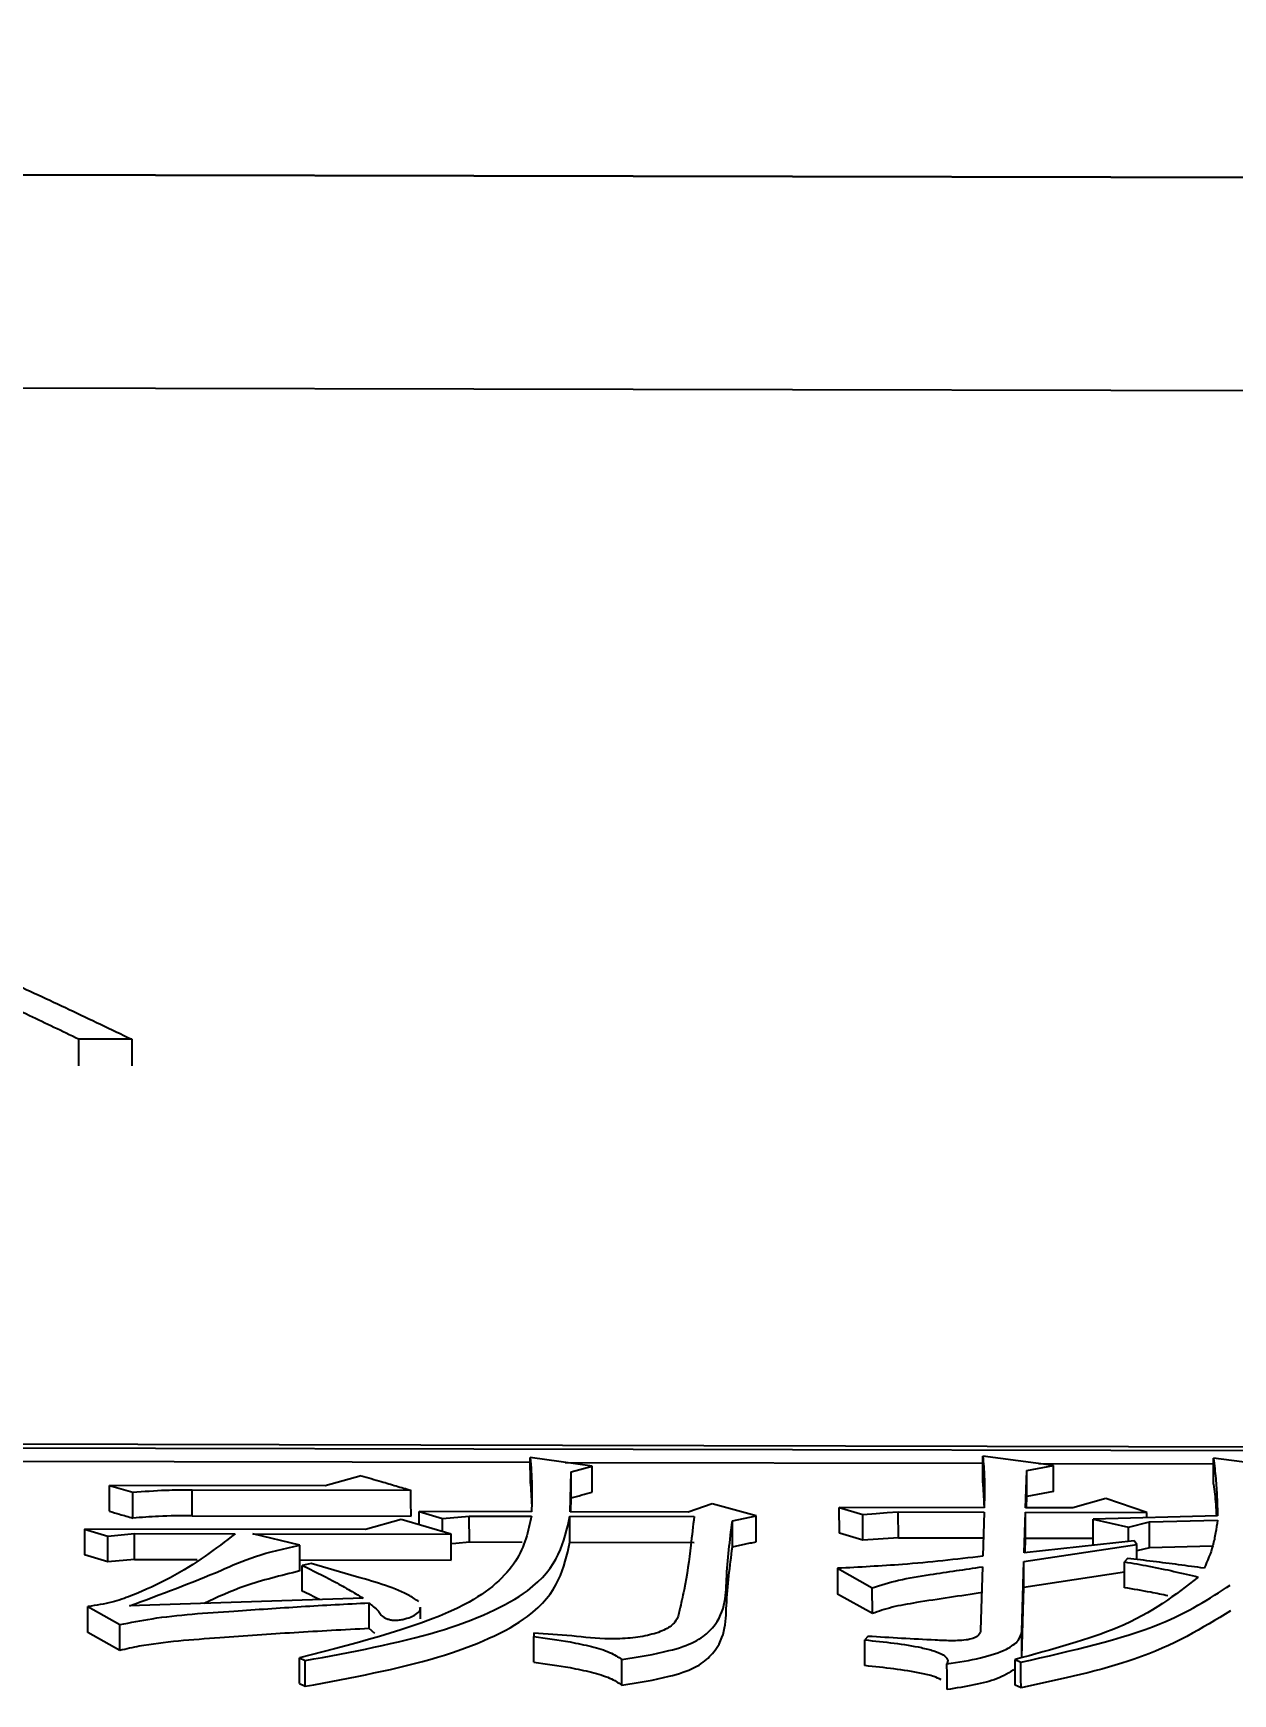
# Model space of a CAD drawing. Header units: millimetres. Extents: x 2312 to 3992, y 755 to 1943.
# Drawn here: x 2757.35 to 2761.3, y 1738.32 to 1743.78 of the extents above; entities that cross this region are included whole.
import ezdxf

# ---------------------------------------------------------------- set-up
doc = ezdxf.new("R2010")
doc.units = ezdxf.units.MM
doc.layers.add('标注', color=3, linetype='Continuous', lineweight=13)
doc.styles.add('SLDTEXTSTYLE1', font='txt.shx', dxfattribs={"width": 0.7, "bigfont": 'gbcbig.shx'})
doc.dimstyles.new('SLDDIMSTYLE12$0', dxfattribs={"dimtxt": 12, "dimasz": 10, "dimexe": 0, "dimexo": 0.0625, "dimgap": 0.875, "dimtad": 1, "dimdec": 1, "dimlfac": 1.8, "dimrnd": 1e-09, "dimzin": 12, "dimdsep": 46, "dimtxsty": 'SLDTEXTSTYLE1', "dimcen": 0.09, "dimdle": 8.16, "dimclrd": 3, "dimclre": 3, "dimadec": 0, "dimazin": 3, "dimtfac": 1, "dimtdec": 1, "dimtofl": 0, "dimtmove": 0, "dimatfit": 3, "dimfxl": 0, "dimfrac": 2, "dimtolj": 1, "dimlwd": 5, "dimlwe": 5, "dimarcsym": 0})

# ---------------------------------------------------------------- blocks, each defined once
blk = doc.blocks.new('*D45')
at = {"layer": 'Defpoints', "color": 0, "transparency": 16777216}
for p in [(2923.8087, 1855.6408), (2923.8087, 1839.6737), (2684.6011, 1694.1345)]:
    blk.add_point(p, dxfattribs=at)
at = {"layer": '标注', "color": 3, "lineweight": 5, "transparency": 16777216}
blk.add_line((2684.6011, 1694.197), (2684.6011, 1855.6408), dxfattribs=at)
at = {"layer": '标注', "color": 3, "linetype": 'Continuous', "lineweight": 5, "transparency": 16777216}
for p, q in [((2694.6011, 1855.6408), (2913.8087, 1855.6408)), ((2923.8087, 1839.7362), (2923.8087, 1855.6408))]:
    blk.add_line(p, q, dxfattribs=at)
at = {"layer": '标注', "color": 3, "transparency": 16777216}
for points in [[(2694.6011, 1857.3075), (2694.6011, 1853.9742), (2684.6011, 1855.6408)], [(2913.8087, 1857.3075), (2913.8087, 1853.9742), (2923.8087, 1855.6408)]]:
    blk.add_solid(points, dxfattribs=at)
at = {"layer": '标注', "color": 0, "transparency": 16777216, "insert": (2804.2049, 1867.9444), "char_height": 10, "attachment_point": 5, "style": 'SLDTEXTSTYLE1'}
blk.add_mtext('\\A1;{\\H2.28571x;290}', dxfattribs=at)

msp = doc.modelspace()

# ---------------------------------------------------------------- linework, layer by layer
at = {"color": 7, "linetype": 'Continuous', "lineweight": 25}
for p, q in [((2781.8569, 1743.2603), (2732.3594, 1743.3661)), ((2735.9592, 1743.3584), (2776.4571, 1743.2718)), ((2735.9577, 1742.6576), (2776.3561, 1742.5712)), ((2757.6725, 1740.4691), (2757.4969, 1740.4695)), ((2757.4969, 1740.4695), (2757.4969, 1740.3822)), ((2770.6115, 1739.1071), (2750.8278, 1739.1505)), ((2770.5661, 1739.0946), (2750.8724, 1739.1378)), ((2759.1878, 1739.0647), (2758.9842, 1739.0928)), ((2758.9843, 1739.0074), (2758.9842, 1739.0928)), ((2760.7066, 1739.0669), (2760.4739, 1739.0978)), ((2761.4755, 1739.0597), (2761.2331, 1739.0906)), ((2761.2332, 1739.0052), (2761.2331, 1739.0906)), ((2756.1892, 1739.0834), (2758.9842, 1739.0772)), ((2758.4274, 1739.0331), (2758.3095, 1738.9999)), ((2759.0987, 1739.077), (2760.474, 1739.074)), ((2759.1149, 1738.9138), (2759.119, 1739.0455)), ((2759.119, 1739.0455), (2759.1878, 1739.0647)), ((2760.6146, 1738.9274), (2760.6185, 1739.0505)), ((2760.6185, 1739.0505), (2760.7066, 1739.0669)), ((2760.6564, 1739.0736), (2761.2331, 1739.0723)), ((2757.5989, 1738.9161), (2757.5988, 1739.0014)), ((2757.5988, 1739.0014), (2757.676, 1738.9789)), ((2758.3095, 1738.9999), (2757.5988, 1739.0014)), ((2757.6761, 1738.8936), (2757.676, 1738.9789)), ((2757.8711, 1738.9016), (2757.871, 1738.9868)), ((2757.871, 1738.9868), (2758.5914, 1738.9853)), ((2758.9843, 1739.0074), (2758.9887, 1738.9309)), ((2760.7067, 1738.9815), (2760.6186, 1738.9651)), ((2759.1176, 1738.9138), (2759.1191, 1738.9601)), ((2759.583, 1738.941), (2759.5043, 1738.9129)), ((2759.7278, 1738.9011), (2759.583, 1738.941)), ((2760.0013, 1738.9288), (2760.0784, 1738.906)), ((2760.4783, 1738.9277), (2760.0013, 1738.9288)), ((2760.0014, 1738.8436), (2760.0013, 1738.9288)), ((2760.7703, 1738.9271), (2760.6146, 1738.9274)), ((2760.6174, 1738.9274), (2760.6186, 1738.9651)), ((2760.8784, 1738.9578), (2760.7703, 1738.9271)), ((2761.0133, 1738.9124), (2760.8784, 1738.9578)), ((2757.8711, 1738.9016), (2758.5915, 1738.9)), ((2758.5592, 1738.8895), (2758.4413, 1738.8556)), ((2758.7232, 1738.8407), (2758.5592, 1738.8895)), ((2758.6184, 1738.9148), (2758.6955, 1738.892)), ((2758.9883, 1738.914), (2758.6184, 1738.9148)), ((2758.6184, 1738.8718), (2758.6184, 1738.9148)), ((2758.6955, 1738.892), (2758.7834, 1738.9003)), ((2758.7834, 1738.9003), (2758.9879, 1738.8999)), ((2758.7835, 1738.8152), (2758.7834, 1738.9003)), ((2759.1144, 1738.8996), (2759.5234, 1738.8987)), ((2759.1145, 1738.8144), (2759.1144, 1738.8996)), ((2759.5043, 1738.9129), (2759.1149, 1738.9138)), ((2759.6494, 1738.7991), (2759.6493, 1738.8842)), ((2759.6494, 1738.8842), (2759.7278, 1738.9011)), ((2760.1955, 1738.9142), (2760.4778, 1738.9136)), ((2760.1956, 1738.829), (2760.1955, 1738.9142)), ((2760.4778, 1738.9136), (2760.4734, 1738.768)), ((2760.61, 1738.7792), (2760.6141, 1738.9133)), ((2760.6141, 1738.9133), (2761.0133, 1738.9124)), ((2761.2466, 1738.9006), (2760.8373, 1738.8902)), ((2760.8373, 1738.8902), (2760.9534, 1738.8643)), ((2760.9534, 1738.8643), (2761.022, 1738.8812)), ((2761.0133, 1738.8946), (2761.0133, 1738.9124)), ((2761.022, 1738.8812), (2761.2461, 1738.8864)), ((2757.5164, 1738.8576), (2757.5936, 1738.8346)), ((2758.4413, 1738.8556), (2757.5164, 1738.8576)), ((2757.5937, 1738.7495), (2757.5936, 1738.8346)), ((2757.6815, 1738.843), (2758.0125, 1738.8422)), ((2757.6816, 1738.7579), (2757.6815, 1738.843)), ((2758.0709, 1738.8421), (2758.7232, 1738.8407)), ((2758.2253, 1738.8046), (2758.0709, 1738.8421)), ((2758.7835, 1738.8152), (2758.9577, 1738.8148)), ((2759.1145, 1738.8144), (2759.5235, 1738.8136)), ((2760.0785, 1738.8208), (2760.0014, 1738.8436)), ((2760.1956, 1738.829), (2760.0785, 1738.8208)), ((2760.1956, 1738.829), (2760.4752, 1738.8284)), ((2760.9714, 1738.8186), (2760.61, 1738.7792)), ((2760.6127, 1738.7795), (2760.6142, 1738.8281)), ((2760.6142, 1738.8281), (2760.8374, 1738.8276)), ((2760.9808, 1738.8071), (2760.9714, 1738.8186)), ((2757.5937, 1738.7495), (2757.5166, 1738.7725)), ((2757.6816, 1738.7579), (2757.5937, 1738.7495)), ((2757.6816, 1738.7579), (2757.8874, 1738.7575)), ((2758.2254, 1738.7196), (2758.2253, 1738.8046)), ((2758.2254, 1738.7567), (2758.7233, 1738.7556)), ((2760.6091, 1738.7503), (2760.9808, 1738.8071)), ((2760.8405, 1738.8043), (2760.8374, 1738.805)), ((2760.9502, 1738.7611), (2760.9401, 1738.7496)), ((2761.0221, 1738.7961), (2760.9808, 1738.7859)), ((2761.23, 1738.8009), (2761.0221, 1738.7961)), ((2758.2626, 1738.7439), (2758.2332, 1738.7382)), ((2759.9953, 1738.7284), (2760.1098, 1738.6643)), ((2759.9953, 1738.7284), (2759.9954, 1738.6435)), ((2760.4723, 1738.7333), (2760.4661, 1738.5247)), ((2760.6023, 1738.5214), (2760.6091, 1738.7503)), ((2760.9402, 1738.7159), (2760.6092, 1738.6654)), ((2760.11, 1738.5794), (2760.1098, 1738.6643)), ((2760.6024, 1738.4368), (2760.6092, 1738.6654)), ((2757.5282, 1738.6023), (2757.6332, 1738.543)), ((2758.4344, 1738.6297), (2757.6645, 1738.6049)), ((2758.4537, 1738.5302), (2758.4535, 1738.6149)), ((2758.6231, 1738.5626), (2758.623, 1738.6003)), ((2760.11, 1738.5794), (2759.9954, 1738.6435)), ((2757.6333, 1738.4583), (2757.6332, 1738.543)), ((2757.6333, 1738.4583), (2757.5283, 1738.5175)), ((2758.4729, 1738.5141), (2758.4536, 1738.5302)), ((2758.9957, 1738.5156), (2758.9954, 1738.5041)), ((2758.9955, 1738.4195), (2758.9954, 1738.5041)), ((2760.0955, 1738.5046), (2760.0854, 1738.4927)), ((2760.0855, 1738.4081), (2760.0854, 1738.4927)), ((2760.6024, 1738.4368), (2760.6023, 1738.5214)), ((2758.2242, 1738.4338), (2758.2434, 1738.4247)), ((2759.2854, 1738.3438), (2759.2853, 1738.4283)), ((2760.5801, 1738.4286), (2760.5992, 1738.4195)), ((2760.5802, 1738.3441), (2760.5801, 1738.4286)), ((2760.5994, 1738.3351), (2760.5802, 1738.3441))]:
    msp.add_line(p, q, dxfattribs=at)
at = {"color": 7, "linetype": 'Continuous', "lineweight": 25, "flags": 128}
for points in [[(2757.6725, 1740.4691), (2757.6725, 1740.4202), (2757.6725, 1740.3818)], [(2760.474, 1739.0123), (2760.474, 1739.0602), (2760.4739, 1739.0978)], [(2759.1191, 1738.9601), (2759.119, 1739.0079), (2759.119, 1739.0455)], [(2759.1879, 1738.9793), (2759.1878, 1739.0271), (2759.1878, 1739.0647)], [(2760.6186, 1738.9651), (2760.6185, 1739.0129), (2760.6185, 1739.0505)], [(2760.7067, 1738.9815), (2760.7066, 1739.0293), (2760.7066, 1739.0669)], [(2758.5915, 1738.9), (2758.5914, 1738.9478), (2758.5914, 1738.9853)], [(2758.6956, 1738.8489), (2758.6956, 1738.8545), (2758.6955, 1738.892)], [(2759.7279, 1738.8159), (2759.7279, 1738.8636), (2759.7278, 1738.9011)], [(2760.0784, 1738.906), (2760.1224, 1738.9091), (2760.159, 1738.9117), (2760.1955, 1738.9142)], [(2760.0785, 1738.8208), (2760.0785, 1738.8685), (2760.0784, 1738.906)], [(2760.6142, 1738.8281), (2760.6142, 1738.8758), (2760.6141, 1738.9133)], [(2760.8374, 1738.805), (2760.8374, 1738.8527), (2760.8373, 1738.8902)], [(2761.0221, 1738.7961), (2761.0221, 1738.8438), (2761.022, 1738.8812)], [(2757.5164, 1738.8576), (2757.5165, 1738.81), (2757.5166, 1738.7725)], [(2757.5936, 1738.8346), (2757.6376, 1738.8388), (2757.6815, 1738.843)], [(2758.7233, 1738.7556), (2758.7232, 1738.8033), (2758.7232, 1738.8407)], [(2758.7232, 1738.8095), (2758.7396, 1738.811), (2758.7835, 1738.8152)], [(2760.9534, 1738.8166), (2760.9534, 1738.8269), (2760.9534, 1738.8643)], [(2760.9809, 1738.7574), (2760.9809, 1738.7697), (2760.9808, 1738.8071)], [(2758.2333, 1738.6532), (2758.2333, 1738.7008), (2758.2332, 1738.7382)], [(2760.6092, 1738.6654), (2760.6092, 1738.7129), (2760.6091, 1738.7503)], [(2760.9402, 1738.6647), (2760.9402, 1738.7122), (2760.9401, 1738.7496)], [(2757.5283, 1738.5175), (2757.5283, 1738.5389), (2757.5282, 1738.5603), (2757.5282, 1738.6023)], [(2758.2243, 1738.3493), (2758.2243, 1738.38), (2758.2242, 1738.4069), (2758.2242, 1738.4338)], [(2758.2435, 1738.3402), (2758.2434, 1738.3709), (2758.2434, 1738.3978), (2758.2434, 1738.4247)], [(2760.3558, 1738.3295), (2760.3558, 1738.3545), (2760.3558, 1738.3795), (2760.3557, 1738.414)], [(2760.5994, 1738.3351), (2760.5993, 1738.3657), (2760.5993, 1738.3926), (2760.5992, 1738.4195)]]:
    msp.add_lwpolyline(points, dxfattribs=at)
at = {"color": 7, "linetype": 'Continuous', "lineweight": 25}
for points, knots in [([(2756.8581, 1740.8425), (2756.885, 1740.8308), (2757.0193, 1740.7723), (2757.2221, 1740.6811), (2757.4667, 1740.5677), (2757.6039, 1740.5019), (2757.6725, 1740.4691)], [0, 0, 0, 0, 0.098938, 0.494691, 0.747342, 1, 1, 1, 1]), ([(2757.4969, 1740.4695), (2757.47, 1740.4824), (2757.4164, 1740.5082), (2757.3294, 1740.5496), (2757.2693, 1740.5778), (2757.236, 1740.5934)], [0, 0, 0, 0, 0.308725, 0.617449, 1, 1, 1, 1]), ([(2758.9842, 1739.0928), (2758.9864, 1739.0629), (2758.9898, 1739.0185), (2758.9896, 1738.9587), (2758.9887, 1738.9289), (2758.9883, 1738.914)], [0, 0, 0, 0, 0.505841, 0.752909, 1, 1, 1, 1]), ([(2760.4739, 1739.0978), (2760.4758, 1739.0749), (2760.4789, 1739.0353), (2760.4793, 1738.9786), (2760.4786, 1738.9447), (2760.4783, 1738.9277)], [0, 0, 0, 0, 0.408108, 0.704038, 1, 1, 1, 1]), ([(2761.2331, 1739.0906), (2761.2357, 1739.0684), (2761.2407, 1739.026), (2761.2445, 1738.9626), (2761.2459, 1738.9213), (2761.2466, 1738.9006)], [0, 0, 0, 0, 0.354442, 0.677204, 1, 1, 1, 1]), ([(2758.4274, 1739.0331), (2758.4495, 1739.0267), (2758.4879, 1739.0155), (2758.5425, 1738.9995), (2758.5751, 1738.99), (2758.5914, 1738.9853)], [0, 0, 0, 0, 0.404354, 0.702177, 1, 1, 1, 1]), ([(2757.676, 1738.9789), (2757.7119, 1738.9816), (2757.7761, 1738.9864), (2757.8419, 1738.9867), (2757.871, 1738.9868)], [0, 0, 0, 0, 0.558776, 1, 1, 1, 1]), ([(2759.1191, 1738.9601), (2759.1306, 1738.9633), (2759.1535, 1738.9697), (2759.1764, 1738.9761), (2759.1879, 1738.9793)], [0, 0, 0, 0, 0.499999, 1, 1, 1, 1]), ([(2760.4784, 1738.9363), (2760.4782, 1738.945), (2760.4774, 1738.9705), (2760.4754, 1738.9957), (2760.474, 1739.0123)], [0, 0, 0, 0, 0.339302, 1, 1, 1, 1]), ([(2761.2332, 1739.0052), (2761.2359, 1738.9832), (2761.2401, 1738.9486), (2761.2421, 1738.9134), (2761.2428, 1738.9005)], [0, 0, 0, 0, 0.633392, 1, 1, 1, 1]), ([(2757.5989, 1738.9161), (2757.61, 1738.9129), (2757.6284, 1738.9076), (2757.6541, 1738.9), (2757.6688, 1738.8958), (2757.6761, 1738.8936)], [0, 0, 0, 0, 0.4298923, 0.7149456, 1, 1, 1, 1]), ([(2757.8711, 1738.9016), (2757.8341, 1738.9013), (2757.7682, 1738.9009), (2757.7042, 1738.8958), (2757.6761, 1738.8936)], [0, 0, 0, 0, 0.561154, 1, 1, 1, 1]), ([(2758.9879, 1738.8999), (2758.9776, 1738.8506), (2758.957, 1738.7515), (2758.7607, 1738.5713), (2758.4295, 1738.4864), (2758.2242, 1738.4338)], [0, 0, 0, 0, 0.2739791, 0.5500385, 1, 1, 1, 1]), ([(2758.2434, 1738.4247), (2758.3959, 1738.4531), (2758.6947, 1738.5088), (2759.0657, 1738.6763), (2759.0961, 1738.8155), (2759.1144, 1738.8996)], [0, 0, 0, 0, 0.292057, 0.572134, 1, 1, 1, 1]), ([(2759.5234, 1738.8987), (2759.5198, 1738.8673), (2759.5106, 1738.7878), (2759.4981, 1738.6846), (2759.4769, 1738.6), (2759.4687, 1738.5556), (2759.4335, 1738.527), (2759.3807, 1738.5084), (2759.315, 1738.4975), (2759.2244, 1738.4943), (2759.1208, 1738.5069), (2759.0374, 1738.5124), (2758.9957, 1738.5152)], [0, 0, 0, 0, 0.181974, 0.45977, 0.584659, 0.657871, 0.705191, 0.752755, 0.796917, 0.839928, 0.919986, 1, 1, 1, 1]), ([(2759.2853, 1738.4283), (2759.3392, 1738.4369), (2759.4289, 1738.4513), (2759.5306, 1738.4848), (2759.6287, 1738.5639), (2759.6259, 1738.7026), (2759.6412, 1738.8208), (2759.6493, 1738.8842)], [0, 0, 0, 0, 0.117606, 0.196085, 0.274524, 0.61078, 1, 1, 1, 1]), ([(2761.2461, 1738.8864), (2761.2441, 1738.8725), (2761.2399, 1738.8447), (2761.2299, 1738.7921), (2761.2131, 1738.7534), (2761.2023, 1738.7288)], [0, 0, 0, 0, 0.266205, 0.53243, 1, 1, 1, 1]), ([(2758.0125, 1738.8422), (2757.9484, 1738.7926), (2757.8555, 1738.7207), (2757.6997, 1738.6486), (2757.6093, 1738.6153), (2757.5554, 1738.6066), (2757.5282, 1738.6023)], [0, 0, 0, 0, 0.552516, 0.800085, 0.899047, 1, 1, 1, 1]), ([(2758.2435, 1738.3402), (2758.396, 1738.3686), (2758.6948, 1738.4242), (2759.0658, 1738.5914), (2759.0961, 1738.7304), (2759.1145, 1738.8144)], [0, 0, 0, 0, 0.292214, 0.572304, 1, 1, 1, 1]), ([(2759.6495, 1738.7991), (2759.656, 1738.8005), (2759.6691, 1738.8033), (2759.6887, 1738.8075), (2759.7083, 1738.8117), (2759.7214, 1738.8145), (2759.7279, 1738.8159)], [0, 0, 0, 0, 0.25, 0.5, 0.749999, 1, 1, 1, 1]), ([(2757.6645, 1738.6049), (2757.7679, 1738.6429), (2757.9118, 1738.6958), (2758.0735, 1738.7704), (2758.1744, 1738.7931), (2758.2253, 1738.8046)], [0, 0, 0, 0, 0.558446, 0.777385, 1, 1, 1, 1]), ([(2759.2855, 1738.3438), (2759.3393, 1738.3524), (2759.4289, 1738.3667), (2759.5307, 1738.4002), (2759.6285, 1738.4789), (2759.626, 1738.6174), (2759.6412, 1738.7355), (2759.6494, 1738.7991)], [0, 0, 0, 0, 0.117676, 0.196165, 0.274617, 0.609071, 1, 1, 1, 1]), ([(2760.4734, 1738.768), (2760.386, 1738.7581), (2760.2299, 1738.7404), (2760.0671, 1738.7321), (2759.9953, 1738.7284)], [0, 0, 0, 0, 0.559382, 1, 1, 1, 1]), ([(2761.2023, 1738.7288), (2761.1743, 1738.7326), (2761.1187, 1738.7402), (2761.0345, 1738.7509), (2760.9783, 1738.7577), (2760.9502, 1738.7611)], [0, 0, 0, 0, 0.336103, 0.668008, 1, 1, 1, 1]), ([(2758.2254, 1738.7196), (2758.1631, 1738.7042), (2758.0414, 1738.6742), (2757.9537, 1738.633), (2757.9109, 1738.6129)], [0, 0, 0, 0, 0.512486, 1, 1, 1, 1]), ([(2758.2332, 1738.7382), (2758.2677, 1738.7214), (2758.3209, 1738.6956), (2758.3859, 1738.6589), (2758.4182, 1738.6395), (2758.4344, 1738.6297)], [0, 0, 0, 0, 0.479605, 0.73971, 1, 1, 1, 1]), ([(2758.6171, 1738.6187), (2758.6076, 1738.6252), (2758.5608, 1738.6578), (2758.426, 1738.6967), (2758.3123, 1738.7296), (2758.2626, 1738.7439)], [0, 0, 0, 0, 0.125325, 0.618129, 1, 1, 1, 1]), ([(2760.1098, 1738.6643), (2760.1376, 1738.6732), (2760.1939, 1738.6913), (2760.3218, 1738.7115), (2760.4151, 1738.725), (2760.4723, 1738.7333)], [0, 0, 0, 0, 0.272712, 0.554125, 1, 1, 1, 1]), ([(2760.9401, 1738.7496), (2760.9671, 1738.745), (2761.0228, 1738.7355), (2761.1034, 1738.7187), (2761.1557, 1738.7061), (2761.182, 1738.6998)], [0, 0, 0, 0, 0.31956, 0.659102, 1, 1, 1, 1]), ([(2758.291, 1738.6251), (2758.2906, 1738.6253), (2758.2722, 1738.6349), (2758.2526, 1738.6442), (2758.2333, 1738.6532)], [0, 0, 0, 0, 0.021534, 1, 1, 1, 1]), ([(2760.4724, 1738.6483), (2760.3999, 1738.6378), (2760.2991, 1738.6231), (2760.1727, 1738.6017), (2760.1306, 1738.5868), (2760.11, 1738.5794)], [0, 0, 0, 0, 0.566247, 0.786872, 1, 1, 1, 1]), ([(2761.182, 1738.6998), (2761.1078, 1738.6409), (2760.9732, 1738.5342), (2760.7018, 1738.4613), (2760.5801, 1738.4286)], [0, 0, 0, 0, 0.551537, 1, 1, 1, 1]), ([(2760.5992, 1738.4195), (2760.7658, 1738.4574), (2761.0591, 1738.5241), (2761.2191, 1738.6283), (2761.2883, 1738.6733)], [0, 0, 0, 0, 0.567866, 1, 1, 1, 1]), ([(2761.0832, 1738.6376), (2761.0644, 1738.6416), (2761.0182, 1738.6515), (2760.9692, 1738.6598), (2760.9402, 1738.6647)], [0, 0, 0, 0, 0.407205, 1, 1, 1, 1]), ([(2757.6332, 1738.543), (2757.668, 1738.55), (2757.7835, 1738.5731), (2757.9921, 1738.5866), (2758.23, 1738.6032), (2758.379, 1738.611), (2758.4535, 1738.6149)], [0, 0, 0, 0, 0.141746, 0.46978, 0.734732, 1, 1, 1, 1]), ([(2758.4535, 1738.615), (2758.4584, 1738.6106), (2758.4687, 1738.6014), (2758.4855, 1738.5882), (2758.4908, 1738.575), (2758.5034, 1738.5659), (2758.5171, 1738.5606), (2758.5283, 1738.5581), (2758.5393, 1738.5573), (2758.5517, 1738.5579), (2758.5701, 1738.5611), (2758.5922, 1738.5682), (2758.6137, 1738.5794), (2758.6232, 1738.5908), (2758.6212, 1738.5977), (2758.6206, 1738.5997)], [0, 0, 0, 0, 0.115091, 0.243871, 0.351141, 0.441491, 0.486409, 0.522906, 0.550772, 0.578666, 0.625071, 0.719813, 0.827793, 0.951411, 1, 1, 1, 1]), ([(2761.2884, 1738.5884), (2761.1959, 1738.5314), (2761.028, 1738.4279), (2760.7322, 1738.3638), (2760.5994, 1738.3351)], [0, 0, 0, 0, 0.550678, 1, 1, 1, 1]), ([(2758.4536, 1738.5302), (2758.3712, 1738.5259), (2758.2065, 1738.5172), (2757.9546, 1738.499), (2757.7531, 1738.4849), (2757.6543, 1738.463), (2757.6333, 1738.4583)], [0, 0, 0, 0, 0.293108, 0.586248, 0.911934, 1, 1, 1, 1]), ([(2758.9954, 1738.5041), (2759.036, 1738.4986), (2759.1026, 1738.4896), (2759.1858, 1738.4716), (2759.2491, 1738.4533), (2759.2733, 1738.4366), (2759.2852, 1738.4284)], [0, 0, 0, 0, 0.348461, 0.570859, 0.788787, 1, 1, 1, 1]), ([(2760.0854, 1738.4927), (2760.1501, 1738.4861), (2760.2313, 1738.4778), (2760.3131, 1738.4574), (2760.3443, 1738.4445), (2760.3609, 1738.4292), (2760.3574, 1738.4191), (2760.3557, 1738.414)], [0, 0, 0, 0, 0.515011, 0.646335, 0.77405, 0.887682, 1, 1, 1, 1]), ([(2760.4663, 1738.5247), (2760.4658, 1738.5191), (2760.4647, 1738.508), (2760.4325, 1738.4921), (2760.3743, 1738.4892), (2760.2629, 1738.4944), (2760.1694, 1738.5001), (2760.0955, 1738.5046)], [0, 0, 0, 0, 0.1108228, 0.2228045, 0.351454, 0.4868122, 1, 1, 1, 1]), ([(2760.3557, 1738.414), (2760.3937, 1738.4199), (2760.4684, 1738.4314), (2760.5506, 1738.4588), (2760.5955, 1738.4905), (2760.6, 1738.5112), (2760.6023, 1738.5214)], [0, 0, 0, 0, 0.291564, 0.573559, 0.788281, 1, 1, 1, 1]), ([(2758.9955, 1738.4195), (2759.0361, 1738.414), (2759.1027, 1738.4051), (2759.1859, 1738.3871), (2759.2492, 1738.3688), (2759.2734, 1738.3521), (2759.2853, 1738.3439)], [0, 0, 0, 0, 0.348565, 0.570992, 0.788895, 1, 1, 1, 1]), ([(2760.3368, 1738.3616), (2760.329, 1738.3653), (2760.3113, 1738.3738), (2760.2304, 1738.3929), (2760.1498, 1738.4014), (2760.0855, 1738.4081)], [0, 0, 0, 0, 0.135837, 0.311377, 1, 1, 1, 1]), ([(2760.5801, 1738.3972), (2760.5618, 1738.3856), (2760.5125, 1738.3543), (2760.4164, 1738.3391), (2760.3558, 1738.3295)], [0, 0, 0, 0, 0.37052, 1, 1, 1, 1]), ([(2758.2243, 1738.3493), (2758.2259, 1738.3485), (2758.2291, 1738.347), (2758.2355, 1738.344), (2758.2403, 1738.3417), (2758.2435, 1738.3402)], [0, 0, 0, 0, 0.250432, 0.500925, 1, 1, 1, 1])]:
    msp.add_open_spline(points, degree=3, knots=knots, dxfattribs=at)

# ---------------------------------------------------------------- dimensions: what is measured, and where the dimension line sits
at = {"layer": '标注'}
dim = msp.add_linear_dim(base=(2923.8087, 1855.6408), p1=(2684.6011, 1694.1345), p2=(2923.8087, 1839.6737), text='{\\H2.28571x;290}', dimstyle='SLDDIMSTYLE12$0', override={"dimtxt": 10, "dimtdec": 3, "dimtzin": 0}, dxfattribs=at)
dim.commit()
dim.dimension.update_dxf_attribs({"geometry": '*D45', "text_midpoint": (2804.2049, 1855.6408), "dimtype": 160})

doc.saveas('drawing.dxf')
